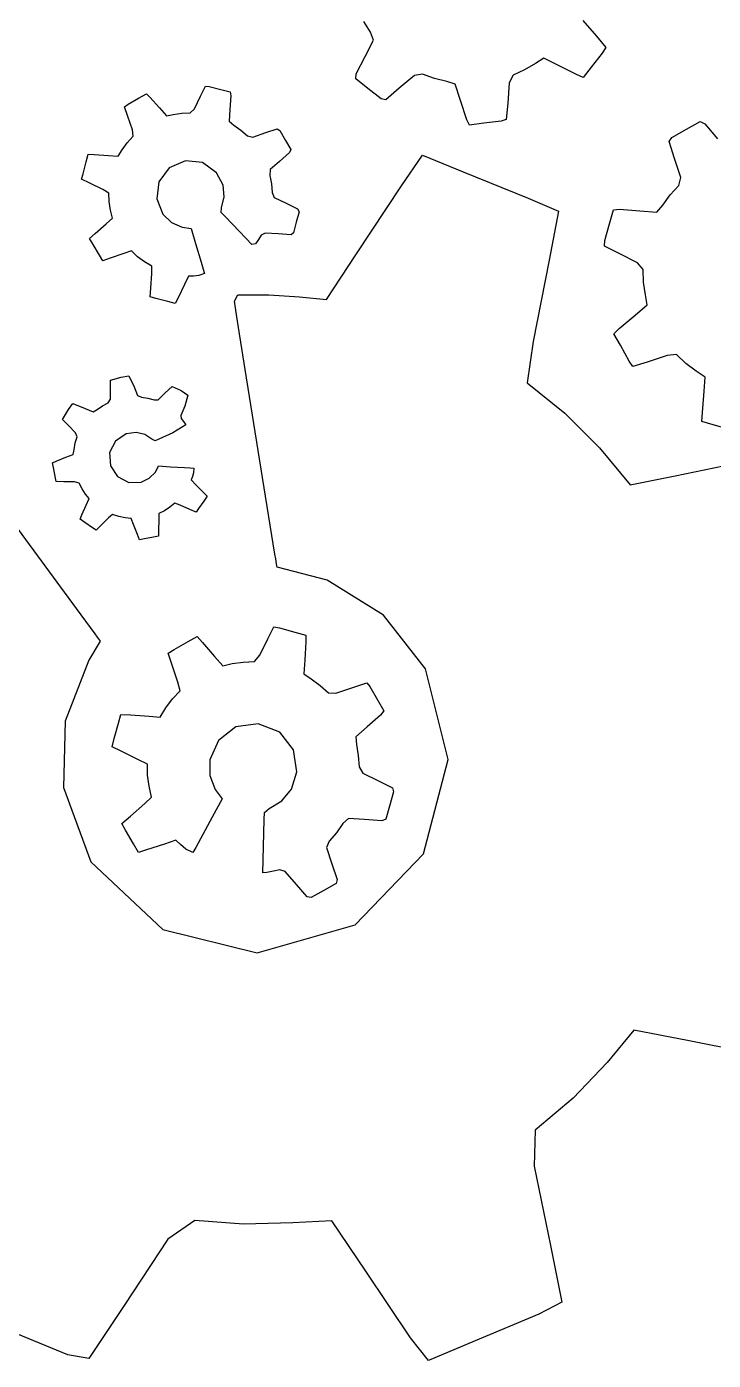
# Model space of a CAD drawing. Header units: metres. Extents: x 523 to 912, y 992 to 1102.
# Drawn here: x 807.15 to 814.75, y 1024.1 to 1038.86 of the extents above; entities that cross this region are included whole.
import ezdxf

# ---------------------------------------------------------------- set-up
doc = ezdxf.new("R2010")
doc.units = ezdxf.units.M

msp = doc.modelspace()

# ---------------------------------------------------------------- linework, layer by layer
at = {"layer": 'COMPONENT1'}
for p, q in [((810.955, 1038.801, 0), (810.882, 1038.92, 0)), ((813.305, 1038.93, 0), (813.456, 1038.755, 0)), ((810.988, 1038.713, 0), (810.955, 1038.801, 0)), ((813.456, 1038.755, 0), (813.562, 1038.63, 0)), ((810.896, 1038.532, 0), (810.988, 1038.713, 0)), ((813.562, 1038.63, 0), (813.521, 1038.568, 0)), ((810.797, 1038.339, 0), (810.896, 1038.532, 0)), ((812.781, 1038.455, 0), (812.66, 1038.383, 0)), ((812.876, 1038.514, 0), (812.781, 1038.455, 0)), ((813.03, 1038.435, 0), (812.876, 1038.514, 0)), ((813.234, 1038.331, 0), (813.03, 1038.435, 0)), ((813.521, 1038.568, 0), (813.399, 1038.413, 0)), ((810.794, 1038.283, 0), (810.797, 1038.339, 0)), ((810.927, 1038.178, 0), (810.794, 1038.283, 0)), ((811.441, 1038.322, 0), (811.274, 1038.179, 0)), ((811.531, 1038.336, 0), (811.441, 1038.322, 0)), ((811.664, 1038.288, 0), (811.531, 1038.336, 0)), ((811.799, 1038.255, 0), (811.664, 1038.288, 0)), ((812.533, 1038.325, 0), (812.491, 1038.241, 0)), ((812.66, 1038.383, 0), (812.533, 1038.325, 0)), ((813.31, 1038.299, 0), (813.234, 1038.331, 0)), ((813.399, 1038.413, 0), (813.31, 1038.299, 0)), ((809.076, 1038.091, 0), (809.13, 1038.202, 0)), ((809.13, 1038.202, 0), (809.171, 1038.2, 0)), ((809.171, 1038.2, 0), (809.298, 1038.167, 0)), ((809.298, 1038.167, 0), (809.402, 1038.14, 0)), ((809.402, 1038.14, 0), (809.409, 1038.095, 0)), ((811.073, 1038.063, 0), (810.927, 1038.178, 0)), ((811.274, 1038.179, 0), (811.125, 1038.052, 0)), ((811.893, 1038.224, 0), (811.799, 1038.255, 0)), ((811.952, 1038.044, 0), (811.893, 1038.224, 0)), ((812.491, 1038.241, 0), (812.474, 1038.015, 0)), ((808.233, 1037.973, 0), (808.274, 1038.002, 0)), ((808.274, 1038.002, 0), (808.39, 1038.069, 0)), ((808.39, 1038.069, 0), (808.475, 1038.119, 0)), ((808.475, 1038.119, 0), (808.515, 1038.08, 0)), ((808.515, 1038.08, 0), (808.619, 1037.963, 0)), ((809.008, 1037.952, 0), (809.076, 1038.091, 0)), ((809.409, 1038.095, 0), (809.4, 1037.943, 0)), ((811.125, 1038.052, 0), (811.073, 1038.063, 0)), ((812.021, 1037.832, 0), (811.952, 1038.044, 0)), ((812.474, 1038.015, 0), (812.459, 1037.835, 0)), ((808.269, 1037.867, 0), (808.233, 1037.973, 0)), ((808.321, 1037.718, 0), (808.269, 1037.867, 0)), ((808.619, 1037.963, 0), (808.697, 1037.875, 0)), ((808.697, 1037.875, 0), (808.771, 1037.888, 0)), ((808.771, 1037.888, 0), (808.866, 1037.904, 0)), ((808.866, 1037.904, 0), (808.961, 1037.909, 0)), ((808.961, 1037.909, 0), (809.008, 1037.952, 0)), ((809.4, 1037.943, 0), (809.392, 1037.814, 0)), ((808.328, 1037.648, 0), (808.321, 1037.718, 0)), ((809.392, 1037.814, 0), (809.444, 1037.771, 0)), ((809.444, 1037.771, 0), (809.522, 1037.716, 0)), ((809.522, 1037.716, 0), (809.594, 1037.653, 0)), ((809.796, 1037.689, 0), (809.922, 1037.732, 0)), ((809.922, 1037.732, 0), (809.952, 1037.712, 0)), ((809.952, 1037.712, 0), (810.016, 1037.603, 0)), ((812.053, 1037.773, 0), (812.021, 1037.832, 0)), ((812.21, 1037.792, 0), (812.053, 1037.773, 0)), ((812.401, 1037.814, 0), (812.21, 1037.792, 0)), ((812.459, 1037.835, 0), (812.401, 1037.814, 0)), ((814.291, 1037.636, 0), (814.455, 1037.728, 0)), ((814.455, 1037.728, 0), (814.604, 1037.811, 0)), ((814.604, 1037.811, 0), (814.655, 1037.786, 0)), ((814.655, 1037.786, 0), (814.796, 1037.62, 0)), ((808.207, 1037.5, 0), (808.263, 1037.577, 0)), ((808.263, 1037.577, 0), (808.328, 1037.648, 0)), ((809.594, 1037.653, 0), (809.654, 1037.64, 0)), ((809.654, 1037.64, 0), (809.796, 1037.689, 0)), ((810.016, 1037.603, 0), (810.075, 1037.503, 0)), ((814.261, 1037.592, 0), (814.291, 1037.636, 0)), ((814.322, 1037.404, 0), (814.261, 1037.592, 0)), ((807.808, 1037.364, 0), (807.831, 1037.449, 0)), ((807.831, 1037.449, 0), (807.899, 1037.446, 0)), ((807.899, 1037.446, 0), (808.057, 1037.437, 0)), ((808.057, 1037.437, 0), (808.163, 1037.43, 0)), ((808.163, 1037.43, 0), (808.207, 1037.5, 0)), ((810.058, 1037.468, 0), (809.948, 1037.371, 0)), ((810.075, 1037.503, 0), (810.058, 1037.468, 0)), ((811.3, 1037.1, 0), (811.532, 1037.441, 0)), ((811.532, 1037.441, 0), (811.981, 1037.256, 0)), ((814.391, 1037.193, 0), (814.322, 1037.404, 0)), ((807.774, 1037.232, 0), (807.808, 1037.364, 0)), ((808.728, 1037.299, 0), (808.614, 1037.144, 0)), ((808.909, 1037.378, 0), (808.728, 1037.299, 0)), ((809.097, 1037.357, 0), (808.909, 1037.378, 0)), ((809.253, 1037.245, 0), (809.097, 1037.357, 0)), ((809.844, 1037.279, 0), (809.843, 1037.215, 0)), ((809.948, 1037.371, 0), (809.844, 1037.279, 0)), ((811.981, 1037.256, 0), (812.701, 1036.962, 0)), ((807.759, 1037.172, 0), (807.774, 1037.232, 0)), ((807.849, 1037.129, 0), (807.759, 1037.172, 0)), ((807.992, 1037.059, 0), (807.849, 1037.129, 0)), ((808.614, 1037.144, 0), (808.59, 1036.956, 0)), ((809.325, 1037.109, 0), (809.253, 1037.245, 0)), ((809.338, 1036.98, 0), (809.325, 1037.109, 0)), ((809.843, 1037.215, 0), (809.86, 1037.121, 0)), ((809.86, 1037.121, 0), (809.867, 1037.027, 0)), ((810.795, 1036.336, 0), (811.3, 1037.1, 0)), ((814.274, 1036.999, 0), (814.369, 1037.104, 0)), ((814.369, 1037.104, 0), (814.391, 1037.193, 0)), ((808.06, 1037.019, 0), (807.992, 1037.059, 0)), ((808.063, 1036.925, 0), (808.06, 1037.019, 0)), ((808.59, 1036.956, 0), (808.657, 1036.787, 0)), ((809.308, 1036.856, 0), (809.338, 1036.98, 0)), ((809.867, 1037.027, 0), (809.891, 1036.971, 0)), ((809.891, 1036.971, 0), (810.021, 1036.908, 0)), ((812.701, 1036.962, 0), (813.038, 1036.82, 0)), ((814.191, 1036.885, 0), (814.274, 1036.999, 0)), ((808.077, 1036.83, 0), (808.063, 1036.925, 0)), ((808.099, 1036.741, 0), (808.077, 1036.83, 0)), ((809.304, 1036.805, 0), (809.308, 1036.856, 0)), ((809.347, 1036.76, 0), (809.304, 1036.805, 0)), ((810.021, 1036.908, 0), (810.149, 1036.845, 0)), ((810.166, 1036.814, 0), (810.135, 1036.698, 0)), ((810.149, 1036.845, 0), (810.166, 1036.814, 0)), ((813.038, 1036.82, 0), (812.932, 1036.277, 0)), ((813.601, 1036.681, 0), (813.644, 1036.834, 0)), ((813.644, 1036.834, 0), (813.711, 1036.842, 0)), ((813.711, 1036.842, 0), (813.936, 1036.824, 0)), ((813.936, 1036.824, 0), (814.126, 1036.809, 0)), ((814.126, 1036.809, 0), (814.191, 1036.885, 0)), ((807.909, 1036.573, 0), (808.029, 1036.679, 0)), ((808.029, 1036.679, 0), (808.099, 1036.741, 0)), ((808.657, 1036.787, 0), (808.752, 1036.694, 0)), ((808.752, 1036.694, 0), (808.87, 1036.641, 0)), ((809.506, 1036.595, 0), (809.347, 1036.76, 0)), ((810.135, 1036.698, 0), (810.104, 1036.579, 0)), ((813.548, 1036.494, 0), (813.601, 1036.681, 0)), ((807.847, 1036.518, 0), (807.909, 1036.573, 0)), ((807.886, 1036.452, 0), (807.847, 1036.518, 0)), ((808.87, 1036.641, 0), (808.97, 1036.629, 0)), ((808.97, 1036.629, 0), (809.02, 1036.46, 0)), ((809.644, 1036.451, 0), (809.506, 1036.595, 0)), ((809.747, 1036.555, 0), (809.716, 1036.506, 0)), ((809.789, 1036.576, 0), (809.747, 1036.555, 0)), ((809.935, 1036.567, 0), (809.789, 1036.576, 0)), ((810.076, 1036.558, 0), (809.935, 1036.567, 0)), ((810.104, 1036.579, 0), (810.076, 1036.558, 0)), ((807.955, 1036.334, 0), (807.886, 1036.452, 0)), ((808.31, 1036.38, 0), (808.225, 1036.351, 0)), ((808.378, 1036.316, 0), (808.31, 1036.38, 0)), ((809.02, 1036.46, 0), (809.081, 1036.257, 0)), ((809.683, 1036.458, 0), (809.644, 1036.451, 0)), ((809.716, 1036.506, 0), (809.683, 1036.458, 0)), ((813.545, 1036.432, 0), (813.548, 1036.494, 0)), ((813.707, 1036.35, 0), (813.545, 1036.432, 0)), ((807.992, 1036.27, 0), (807.955, 1036.334, 0)), ((808.073, 1036.298, 0), (807.992, 1036.27, 0)), ((808.225, 1036.351, 0), (808.073, 1036.298, 0)), ((808.454, 1036.259, 0), (808.378, 1036.316, 0)), ((808.534, 1036.21, 0), (808.454, 1036.259, 0)), ((809.081, 1036.257, 0), (809.105, 1036.177, 0)), ((810.468, 1035.842, 0), (810.795, 1036.336, 0)), ((812.932, 1036.277, 0), (812.756, 1035.376, 0)), ((813.911, 1036.246, 0), (813.707, 1036.35, 0)), ((813.973, 1036.175, 0), (813.911, 1036.246, 0)), ((808.524, 1035.968, 0), (808.534, 1036.129, 0)), ((808.534, 1036.129, 0), (808.534, 1036.21, 0)), ((808.943, 1036.1, 0), (808.898, 1036.007, 0)), ((808.996, 1036.102, 0), (808.943, 1036.1, 0)), ((809.055, 1036.106, 0), (808.996, 1036.102, 0)), ((809.12, 1036.128, 0), (809.055, 1036.106, 0)), ((809.105, 1036.177, 0), (809.12, 1036.128, 0)), ((813.979, 1036.035, 0), (813.973, 1036.175, 0)), ((808.518, 1035.871, 0), (808.524, 1035.968, 0)), ((808.898, 1036.007, 0), (808.827, 1035.862, 0)), ((813.999, 1035.894, 0), (813.979, 1036.035, 0)), ((808.58, 1035.854, 0), (808.518, 1035.871, 0)), ((808.712, 1035.819, 0), (808.58, 1035.854, 0)), ((808.795, 1035.798, 0), (808.712, 1035.819, 0)), ((808.827, 1035.862, 0), (808.795, 1035.798, 0)), ((809.449, 1035.822, 0), (809.489, 1035.894, 0)), ((809.476, 1035.651, 0), (809.449, 1035.822, 0)), ((809.489, 1035.894, 0), (809.831, 1035.894, 0)), ((809.831, 1035.894, 0), (810.169, 1035.872, 0)), ((810.169, 1035.872, 0), (810.468, 1035.842, 0)), ((813.884, 1035.67, 0), (814.017, 1035.783, 0)), ((814.017, 1035.783, 0), (813.999, 1035.894, 0)), ((809.495, 1035.533, 0), (809.476, 1035.651, 0)), ((813.709, 1035.52, 0), (813.884, 1035.67, 0)), ((809.57, 1035.066, 0), (809.495, 1035.533, 0)), ((813.65, 1035.462, 0), (813.709, 1035.52, 0)), ((812.756, 1035.376, 0), (812.691, 1034.919, 0)), ((813.722, 1035.335, 0), (813.65, 1035.462, 0)), ((813.819, 1035.161, 0), (813.722, 1035.335, 0)), ((814.239, 1035.223, 0), (814.018, 1035.15, 0)), ((814.343, 1035.232, 0), (814.239, 1035.223, 0)), ((814.447, 1035.134, 0), (814.343, 1035.232, 0)), ((809.762, 1033.873, 0), (809.57, 1035.066, 0)), ((813.86, 1035.099, 0), (813.819, 1035.161, 0)), ((814.018, 1035.15, 0), (813.86, 1035.099, 0)), ((814.559, 1035.048, 0), (814.447, 1035.134, 0)), ((814.661, 1034.982, 0), (814.559, 1035.048, 0)), ((808.079, 1034.85, 0), (808.08, 1034.95, 0)), ((808.08, 1034.95, 0), (808.195, 1034.982, 0)), ((808.195, 1034.982, 0), (808.28, 1034.998, 0)), ((808.28, 1034.998, 0), (808.34, 1034.875, 0)), ((812.691, 1034.919, 0), (813.108, 1034.583, 0)), ((814.649, 1034.826, 0), (814.661, 1034.982, 0)), ((808.051, 1034.699, 0), (808.077, 1034.738, 0)), ((808.077, 1034.738, 0), (808.079, 1034.85, 0)), ((808.34, 1034.875, 0), (808.378, 1034.779, 0)), ((808.378, 1034.779, 0), (808.423, 1034.761, 0)), ((808.423, 1034.761, 0), (808.492, 1034.749, 0)), ((808.492, 1034.749, 0), (808.56, 1034.73, 0)), ((808.606, 1034.733, 0), (808.683, 1034.808, 0)), ((808.683, 1034.808, 0), (808.76, 1034.881, 0)), ((808.76, 1034.881, 0), (808.86, 1034.834, 0)), ((808.86, 1034.834, 0), (808.935, 1034.782, 0)), ((808.935, 1034.782, 0), (808.9, 1034.66, 0)), ((814.63, 1034.592, 0), (814.649, 1034.826, 0)), ((807.548, 1034.515, 0), (807.615, 1034.624, 0)), ((807.615, 1034.624, 0), (807.661, 1034.69, 0)), ((807.661, 1034.69, 0), (807.799, 1034.637, 0)), ((807.799, 1034.637, 0), (807.887, 1034.599, 0)), ((807.887, 1034.599, 0), (807.93, 1034.624, 0)), ((807.93, 1034.624, 0), (807.989, 1034.665, 0)), ((807.989, 1034.665, 0), (808.051, 1034.699, 0)), ((808.56, 1034.73, 0), (808.606, 1034.733, 0)), ((808.9, 1034.66, 0), (808.856, 1034.56, 0)), ((814.624, 1034.491, 0), (814.63, 1034.592, 0)), ((807.612, 1034.449, 0), (807.548, 1034.515, 0)), ((807.692, 1034.366, 0), (807.612, 1034.449, 0)), ((808.911, 1034.456, 0), (808.77, 1034.366, 0)), ((808.856, 1034.56, 0), (808.86, 1034.525, 0)), ((808.86, 1034.525, 0), (808.887, 1034.491, 0)), ((808.887, 1034.491, 0), (808.911, 1034.456, 0)), ((813.108, 1034.583, 0), (813.492, 1034.202, 0)), ((814.75, 1034.455, 0), (814.624, 1034.491, 0)), ((814.944, 1034.401, 0), (814.75, 1034.455, 0)), ((807.689, 1034.254, 0), (807.71, 1034.322, 0)), ((807.71, 1034.322, 0), (807.692, 1034.366, 0)), ((808.25, 1034.356, 0), (808.132, 1034.276, 0)), ((808.364, 1034.372, 0), (808.25, 1034.356, 0)), ((808.457, 1034.348, 0), (808.364, 1034.372, 0)), ((808.536, 1034.295, 0), (808.457, 1034.348, 0)), ((808.572, 1034.279, 0), (808.536, 1034.295, 0)), ((808.614, 1034.297, 0), (808.572, 1034.279, 0)), ((808.77, 1034.366, 0), (808.614, 1034.297, 0)), ((807.666, 1034.128, 0), (807.676, 1034.183, 0)), ((807.676, 1034.183, 0), (807.689, 1034.254, 0)), ((808.132, 1034.276, 0), (808.069, 1034.149, 0)), ((808.069, 1034.149, 0), (808.078, 1034.002, 0)), ((813.492, 1034.202, 0), (813.828, 1033.79, 0)), ((807.438, 1034.035, 0), (807.476, 1034.053, 0)), ((807.451, 1033.963, 0), (807.438, 1034.035, 0)), ((807.476, 1034.053, 0), (807.584, 1034.096, 0)), ((807.584, 1034.096, 0), (807.666, 1034.128, 0)), ((808.078, 1034.002, 0), (808.157, 1033.882, 0)), ((808.575, 1033.933, 0), (808.609, 1034, 0)), ((808.609, 1034, 0), (808.741, 1033.991, 0)), ((814.329, 1033.892, 0), (815.227, 1034.075, 0)), ((807.469, 1033.864, 0), (807.451, 1033.963, 0)), ((807.478, 1033.827, 0), (807.469, 1033.864, 0)), ((808.157, 1033.882, 0), (808.283, 1033.818, 0)), ((808.418, 1033.821, 0), (808.508, 1033.864, 0)), ((808.508, 1033.864, 0), (808.575, 1033.933, 0)), ((808.741, 1033.991, 0), (808.899, 1033.982, 0)), ((808.899, 1033.982, 0), (808.961, 1033.978, 0)), ((808.961, 1033.978, 0), (808.999, 1033.976, 0)), ((808.985, 1033.883, 0), (808.972, 1033.845, 0)), ((808.997, 1033.925, 0), (808.985, 1033.883, 0)), ((808.999, 1033.976, 0), (808.997, 1033.925, 0)), ((809.898, 1033.024, 0), (809.762, 1033.873, 0)), ((813.828, 1033.79, 0), (814.329, 1033.892, 0)), ((807.562, 1033.826, 0), (807.478, 1033.827, 0)), ((807.679, 1033.824, 0), (807.562, 1033.826, 0)), ((807.73, 1033.811, 0), (807.679, 1033.824, 0)), ((807.763, 1033.747, 0), (807.73, 1033.811, 0)), ((807.803, 1033.688, 0), (807.763, 1033.747, 0)), ((808.283, 1033.818, 0), (808.418, 1033.821, 0)), ((808.972, 1033.845, 0), (809.026, 1033.789, 0)), ((809.026, 1033.789, 0), (809.11, 1033.703, 0)), ((807.762, 1033.459, 0), (807.809, 1033.567, 0)), ((807.841, 1033.64, 0), (807.803, 1033.688, 0)), ((807.809, 1033.567, 0), (807.841, 1033.64, 0)), ((808.791, 1033.587, 0), (808.736, 1033.543, 0)), ((808.848, 1033.566, 0), (808.791, 1033.587, 0)), ((808.958, 1033.518, 0), (808.848, 1033.566, 0)), ((809.111, 1033.611, 0), (809.052, 1033.528, 0)), ((809.11, 1033.703, 0), (809.147, 1033.664, 0)), ((809.147, 1033.664, 0), (809.111, 1033.611, 0)), ((806.923, 1033.476, 0), (807.697, 1032.423, 0)), ((807.742, 1033.412, 0), (807.762, 1033.459, 0)), ((807.796, 1033.374, 0), (807.742, 1033.412, 0)), ((808.057, 1033.425, 0), (807.971, 1033.342, 0)), ((808.102, 1033.462, 0), (808.057, 1033.425, 0)), ((808.17, 1033.44, 0), (808.102, 1033.462, 0)), ((808.239, 1033.425, 0), (808.17, 1033.44, 0)), ((808.308, 1033.418, 0), (808.239, 1033.425, 0)), ((808.333, 1033.353, 0), (808.308, 1033.418, 0)), ((808.614, 1033.474, 0), (808.613, 1033.407, 0)), ((808.677, 1033.505, 0), (808.614, 1033.474, 0)), ((808.736, 1033.543, 0), (808.677, 1033.505, 0)), ((809.025, 1033.489, 0), (808.958, 1033.518, 0)), ((809.052, 1033.528, 0), (809.025, 1033.489, 0)), ((807.88, 1033.316, 0), (807.796, 1033.374, 0)), ((807.918, 1033.291, 0), (807.88, 1033.316, 0)), ((807.971, 1033.342, 0), (807.918, 1033.291, 0)), ((808.376, 1033.242, 0), (808.333, 1033.353, 0)), ((808.611, 1033.287, 0), (808.61, 1033.222, 0)), ((808.613, 1033.407, 0), (808.611, 1033.287, 0)), ((808.399, 1033.184, 0), (808.376, 1033.242, 0)), ((808.455, 1033.195, 0), (808.399, 1033.184, 0)), ((808.556, 1033.213, 0), (808.455, 1033.195, 0)), ((808.61, 1033.222, 0), (808.556, 1033.213, 0)), ((809.907, 1032.972, 0), (809.898, 1033.024, 0)), ((809.915, 1032.918, 0), (809.907, 1032.972, 0)), ((809.922, 1032.879, 0), (809.915, 1032.918, 0)), ((810.475, 1032.736, 0), (809.922, 1032.879, 0)), ((811.1, 1032.349, 0), (810.475, 1032.736, 0)), ((807.697, 1032.423, 0), (807.904, 1032.141, 0)), ((811.566, 1031.756, 0), (811.1, 1032.349, 0)), ((807.904, 1032.141, 0), (807.932, 1032.104, 0)), ((807.932, 1032.104, 0), (807.964, 1032.06, 0)), ((808.938, 1032.057, 0), (809.037, 1032.113, 0)), ((809.037, 1032.113, 0), (809.096, 1032.048, 0)), ((809.73, 1031.906, 0), (809.821, 1032.088, 0)), ((809.821, 1032.088, 0), (809.886, 1032.219, 0)), ((809.886, 1032.219, 0), (809.95, 1032.207, 0)), ((809.95, 1032.207, 0), (810.118, 1032.161, 0)), ((810.118, 1032.161, 0), (810.241, 1032.128, 0)), ((810.241, 1032.128, 0), (810.242, 1032.055, 0)), ((807.964, 1032.06, 0), (807.84, 1031.851, 0)), ((808.716, 1031.928, 0), (808.784, 1031.969, 0)), ((808.784, 1031.969, 0), (808.938, 1032.057, 0)), ((809.096, 1032.048, 0), (809.231, 1031.893, 0)), ((810.242, 1032.055, 0), (810.228, 1031.854, 0)), ((807.84, 1031.851, 0), (807.578, 1031.175, 0)), ((808.758, 1031.805, 0), (808.716, 1031.928, 0)), ((808.824, 1031.609, 0), (808.758, 1031.805, 0)), ((809.231, 1031.893, 0), (809.322, 1031.789, 0)), ((809.322, 1031.789, 0), (809.425, 1031.812, 0)), ((809.425, 1031.812, 0), (809.548, 1031.83, 0)), ((809.548, 1031.83, 0), (809.673, 1031.835, 0)), ((809.673, 1031.835, 0), (809.73, 1031.906, 0)), ((810.228, 1031.854, 0), (810.218, 1031.701, 0)), ((810.218, 1031.701, 0), (810.298, 1031.644, 0)), ((810.298, 1031.644, 0), (810.399, 1031.571, 0)), ((811.817, 1030.752, 0), (811.566, 1031.756, 0)), ((808.764, 1031.421, 0), (808.848, 1031.511, 0)), ((808.848, 1031.511, 0), (808.824, 1031.609, 0)), ((810.399, 1031.571, 0), (810.49, 1031.488, 0)), ((810.573, 1031.484, 0), (810.762, 1031.548, 0)), ((810.762, 1031.548, 0), (810.914, 1031.599, 0)), ((810.914, 1031.599, 0), (810.95, 1031.559, 0)), ((810.95, 1031.559, 0), (811.035, 1031.411, 0)), ((808.689, 1031.323, 0), (808.764, 1031.421, 0)), ((810.49, 1031.488, 0), (810.573, 1031.484, 0)), ((811.035, 1031.411, 0), (811.104, 1031.29, 0)), ((808.166, 1031.155, 0), (808.192, 1031.251, 0)), ((808.192, 1031.251, 0), (808.298, 1031.244, 0)), ((808.298, 1031.244, 0), (808.506, 1031.23, 0)), ((808.506, 1031.23, 0), (808.627, 1031.221, 0)), ((808.627, 1031.221, 0), (808.689, 1031.323, 0)), ((811.068, 1031.243, 0), (810.92, 1031.114, 0)), ((811.104, 1031.29, 0), (811.068, 1031.243, 0)), ((807.578, 1031.175, 0), (807.558, 1030.44, 0)), ((808.119, 1030.984, 0), (808.166, 1031.155, 0)), ((809.467, 1031.113, 0), (809.273, 1030.963, 0)), ((809.714, 1031.148, 0), (809.467, 1031.113, 0)), ((809.952, 1031.053, 0), (809.714, 1031.148, 0)), ((810.104, 1030.859, 0), (809.952, 1031.053, 0)), ((810.92, 1031.114, 0), (810.794, 1031.004, 0)), ((808.095, 1030.892, 0), (808.119, 1030.984, 0)), ((809.273, 1030.963, 0), (809.177, 1030.748, 0)), ((810.794, 1031.004, 0), (810.801, 1030.917, 0)), ((810.801, 1030.917, 0), (810.821, 1030.795, 0)), ((808.195, 1030.842, 0), (808.095, 1030.892, 0)), ((808.382, 1030.75, 0), (808.195, 1030.842, 0)), ((810.142, 1030.614, 0), (810.104, 1030.859, 0)), ((810.821, 1030.795, 0), (810.829, 1030.671, 0)), ((808.486, 1030.698, 0), (808.382, 1030.75, 0)), ((808.489, 1030.577, 0), (808.486, 1030.698, 0)), ((809.177, 1030.748, 0), (809.178, 1030.576, 0)), ((810.082, 1030.424, 0), (810.142, 1030.614, 0)), ((810.829, 1030.671, 0), (810.871, 1030.602, 0)), ((811.544, 1029.708, 0), (811.817, 1030.752, 0)), ((808.505, 1030.455, 0), (808.489, 1030.577, 0)), ((809.178, 1030.576, 0), (809.236, 1030.419, 0)), ((810.871, 1030.602, 0), (811.046, 1030.516, 0)), ((811.046, 1030.516, 0), (811.201, 1030.439, 0)), ((807.558, 1030.44, 0), (807.86, 1029.618, 0)), ((808.457, 1030.263, 0), (808.533, 1030.336, 0)), ((808.533, 1030.336, 0), (808.505, 1030.455, 0)), ((809.316, 1030.316, 0), (809.205, 1030.115, 0)), ((809.236, 1030.419, 0), (809.316, 1030.316, 0)), ((809.975, 1030.294, 0), (810.082, 1030.424, 0)), ((811.209, 1030.393, 0), (811.166, 1030.235, 0)), ((811.201, 1030.439, 0), (811.209, 1030.393, 0)), ((808.3, 1030.126, 0), (808.457, 1030.263, 0)), ((809.78, 1030.087, 0), (809.782, 1030.166, 0)), ((809.782, 1030.166, 0), (809.834, 1030.21, 0)), ((809.834, 1030.21, 0), (809.975, 1030.294, 0)), ((811.166, 1030.235, 0), (811.127, 1030.09, 0)), ((808.205, 1030.043, 0), (808.3, 1030.126, 0)), ((808.245, 1029.97, 0), (808.205, 1030.043, 0)), ((809.205, 1030.115, 0), (809.073, 1029.873, 0)), ((809.771, 1029.789, 0), (809.78, 1030.087, 0)), ((810.651, 1030.042, 0), (810.58, 1029.941, 0)), ((810.711, 1030.1, 0), (810.651, 1030.042, 0)), ((810.89, 1030.087, 0), (810.711, 1030.1, 0)), ((811.081, 1030.074, 0), (810.89, 1030.087, 0)), ((811.127, 1030.09, 0), (811.081, 1030.074, 0)), ((808.333, 1029.817, 0), (808.245, 1029.97, 0)), ((809.073, 1029.873, 0), (809.021, 1029.779, 0)), ((810.58, 1029.941, 0), (810.499, 1029.849, 0)), ((808.388, 1029.721, 0), (808.333, 1029.817, 0)), ((808.478, 1029.75, 0), (808.388, 1029.721, 0)), ((808.675, 1029.816, 0), (808.478, 1029.75, 0)), ((808.803, 1029.859, 0), (808.675, 1029.816, 0)), ((808.853, 1029.812, 0), (808.803, 1029.859, 0)), ((808.911, 1029.761, 0), (808.853, 1029.812, 0)), ((808.989, 1029.721, 0), (808.911, 1029.761, 0)), ((809.021, 1029.779, 0), (808.989, 1029.721, 0)), ((809.763, 1029.497, 0), (809.771, 1029.789, 0)), ((810.499, 1029.849, 0), (810.469, 1029.776, 0)), ((810.469, 1029.776, 0), (810.529, 1029.598, 0)), ((807.86, 1029.618, 0), (808.656, 1028.87, 0)), ((810.529, 1029.598, 0), (810.588, 1029.424, 0)), ((810.785, 1028.921, 0), (811.544, 1029.708, 0)), ((809.807, 1029.502, 0), (809.763, 1029.497, 0)), ((809.881, 1029.514, 0), (809.807, 1029.502, 0)), ((809.954, 1029.531, 0), (809.881, 1029.514, 0)), ((810.012, 1029.511, 0), (809.954, 1029.531, 0)), ((810.137, 1029.368, 0), (810.012, 1029.511, 0)), ((810.256, 1029.23, 0), (810.137, 1029.368, 0)), ((810.439, 1029.302, 0), (810.301, 1029.223, 0)), ((810.575, 1029.38, 0), (810.439, 1029.302, 0)), ((810.588, 1029.424, 0), (810.575, 1029.38, 0)), ((810.301, 1029.223, 0), (810.256, 1029.23, 0)), ((808.656, 1028.87, 0), (809.703, 1028.611, 0)), ((809.703, 1028.611, 0), (810.785, 1028.921, 0)), ((813.872, 1027.756, 0), (813.575, 1027.397, 0)), ((814.465, 1027.64, 0), (813.872, 1027.756, 0)), ((815.352, 1027.467, 0), (814.465, 1027.64, 0)), ((813.575, 1027.397, 0), (813.198, 1027.003, 0)), ((813.198, 1027.003, 0), (812.778, 1026.649, 0)), ((812.778, 1026.649, 0), (812.769, 1026.25, 0)), ((812.769, 1026.25, 0), (812.948, 1025.372, 0)), ((809.011, 1025.651, 0), (808.712, 1025.442, 0)), ((809.551, 1025.609, 0), (809.011, 1025.651, 0)), ((810.097, 1025.625, 0), (809.551, 1025.609, 0)), ((810.529, 1025.645, 0), (810.097, 1025.625, 0)), ((810.903, 1025.088, 0), (810.529, 1025.645, 0)), ((808.712, 1025.442, 0), (808.228, 1024.71, 0)), ((812.948, 1025.372, 0), (813.075, 1024.747, 0)), ((811.399, 1024.351, 0), (810.903, 1025.088, 0)), ((808.228, 1024.71, 0), (807.84, 1024.124, 0)), ((813.075, 1024.747, 0), (812.82, 1024.615, 0)), ((812.82, 1024.615, 0), (812.114, 1024.319, 0)), ((807.606, 1024.164, 0), (806.916, 1024.447, 0)), ((811.597, 1024.102, 0), (811.399, 1024.351, 0)), ((812.114, 1024.319, 0), (811.597, 1024.102, 0)), ((807.84, 1024.124, 0), (807.606, 1024.164, 0))]:
    msp.add_line(p, q, dxfattribs=at)

doc.saveas('drawing.dxf')
